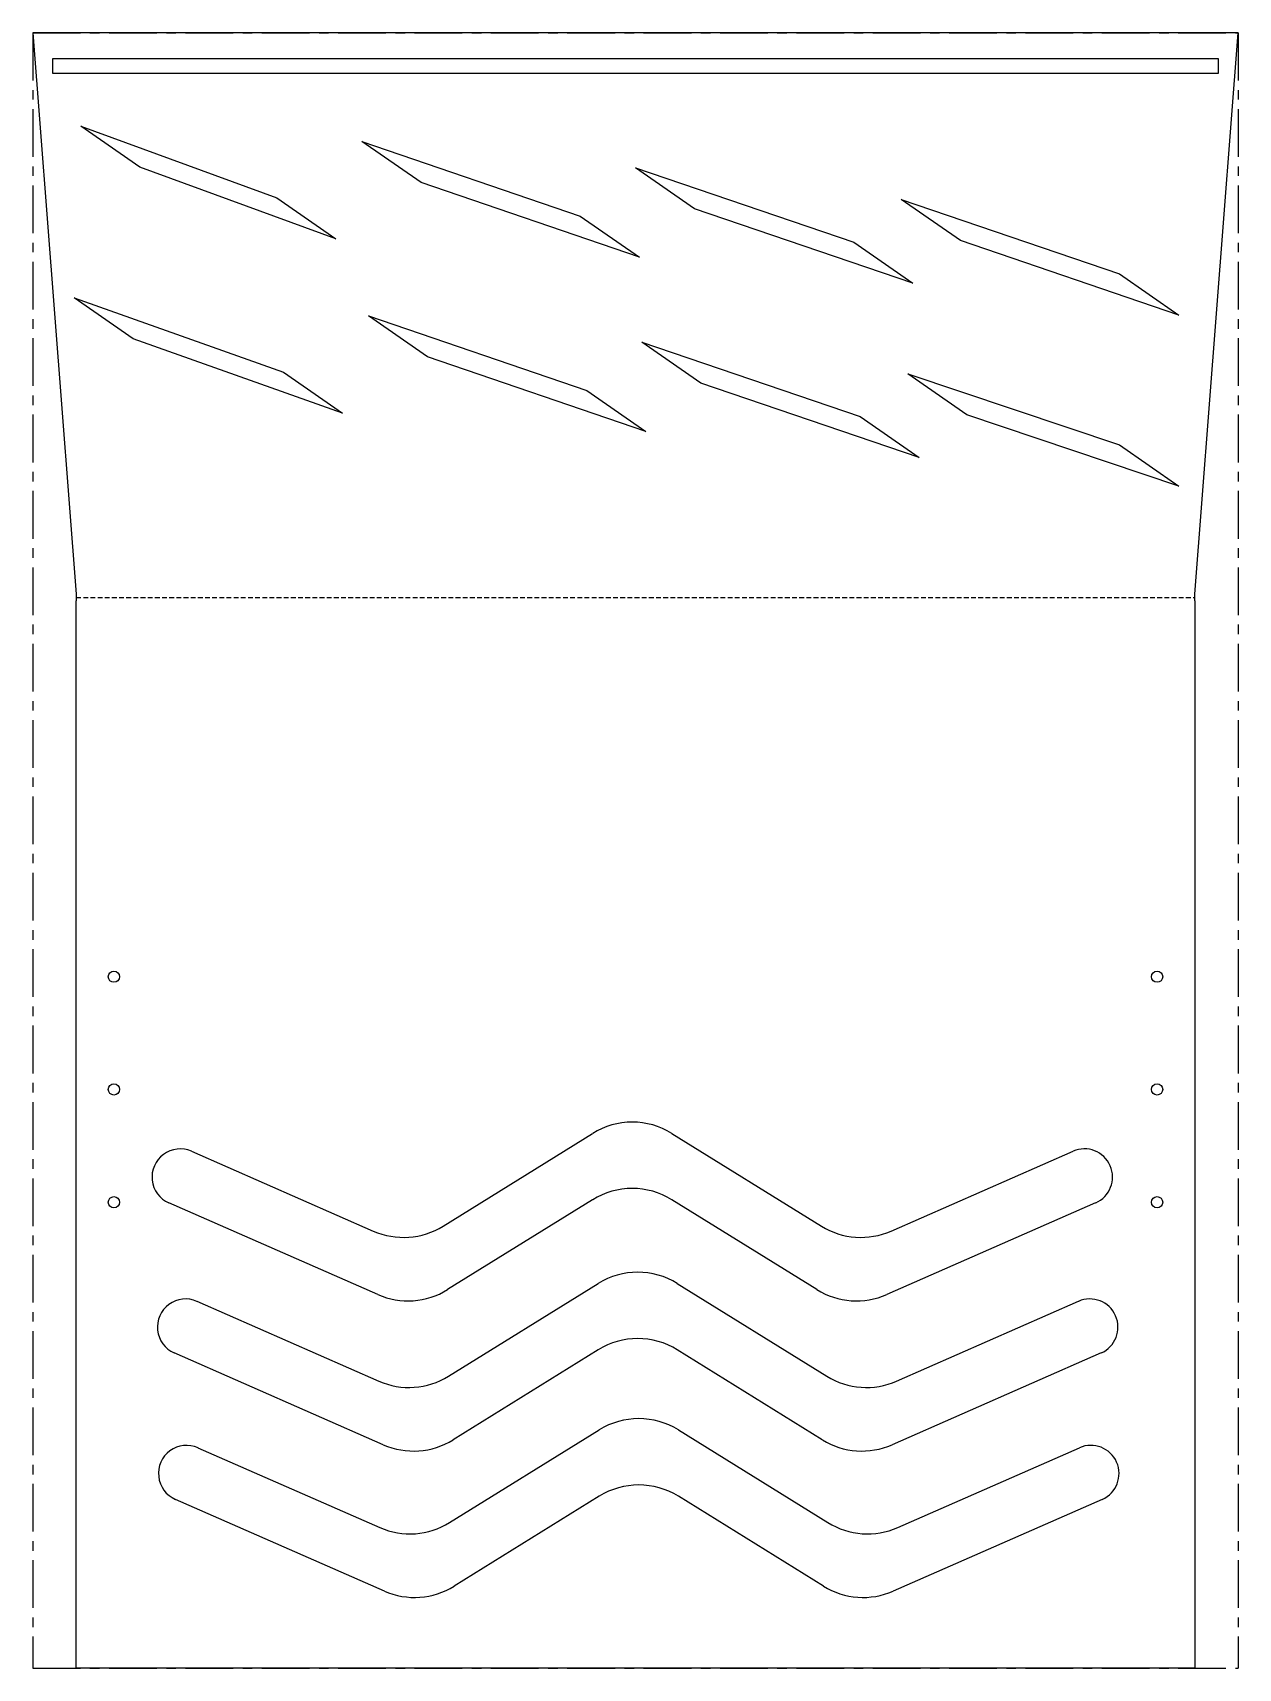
# Model space of a CAD drawing. Header units: millimetres. Extents: x -160 to 160, y -142 to 293.
import ezdxf

# ---------------------------------------------------------------- set-up
doc = ezdxf.new("R2010")
doc.units = ezdxf.units.MM
doc.linetypes.add('CENTERX2', pattern=[20.32, 12.7, -2.54, 2.54, -2.54])
doc.linetypes.add('HIDDEN', pattern=[1.905, 1.27, -0.635])

msp = doc.modelspace()

# ---------------------------------------------------------------- linework, layer by layer
at = {"color": 7, "linetype": 'CENTERX2'}
for p, q in [((-160.39, 293.14), (-160.39, -142)), ((-160.39, 293.14), (160.39, 293.14)), ((160.39, 293.14), (160.39, -142)), ((-160.39, -142), (160.39, -142))]:
    msp.add_line(p, q, dxfattribs=at)
at = {"color": 7, "linetype": 'Continuous', "lineweight": 25}
for p, q in [((160.39, 293.14), (-160.39, 293.14)), ((-160.39, 293.14), (-148.84, 143.8)), ((148.84, 143.8), (160.39, 293.14)), ((-155, 286.28), (155, 286.28)), ((-155, 282.28), (-155, 286.28)), ((155, 286.28), (155, 282.28)), ((155, 282.28), (-155, 282.28)), ((-147.61, 268.32), (-95.42, 249.22)), ((-131.89, 257.39), (-147.61, 268.32)), ((-72.78, 264.18), (-14.7, 244.36)), ((-57.07, 253.25), (-72.78, 264.18)), ((-79.7, 238.28), (-131.89, 257.39)), ((-0.04, 257.23), (58.05, 237.41)), ((15.68, 246.3), (-0.04, 257.23)), ((1.02, 233.43), (-57.07, 253.25)), ((-95.42, 249.22), (-79.7, 238.28)), ((70.73, 248.79), (128.82, 228.97)), ((86.45, 237.86), (70.73, 248.79)), ((-14.7, 244.36), (1.02, 233.43)), ((73.77, 226.48), (15.68, 246.3)), ((58.05, 237.41), (73.77, 226.48)), ((144.54, 218.04), (86.45, 237.86)), ((128.82, 228.97), (144.54, 218.04)), ((-149.36, 222.61), (-93.68, 202.84)), ((-133.64, 211.68), (-149.36, 222.61)), ((-71.04, 217.8), (-12.96, 197.98)), ((-55.33, 206.87), (-71.04, 217.8)), ((-77.96, 191.9), (-133.64, 211.68)), ((1.7, 210.85), (59.79, 191.03)), ((17.42, 199.92), (1.7, 210.85)), ((2.76, 187.05), (-55.33, 206.87)), ((-93.68, 202.84), (-77.96, 191.9)), ((72.47, 202.41), (128.82, 183.48)), ((88.19, 191.48), (72.47, 202.41)), ((-12.96, 197.98), (2.76, 187.05)), ((75.51, 180.1), (17.42, 199.92)), ((144.54, 172.54), (88.19, 191.48)), ((59.79, 191.03), (75.51, 180.1)), ((128.82, 183.48), (144.54, 172.54)), ((-148.84, 143.8), (-148.79, 142)), ((148.79, 142), (148.84, 143.8)), ((-148.79, -142), (-148.79, 142)), ((148.79, 142), (148.79, -142)), ((-51.19, -24.36), (-11.4, 0.3)), ((9.67, 0.3), (49.46, -24.36)), ((-118.14, -4.44), (-69.76, -25.67)), ((68.03, -25.67), (116.41, -4.44)), ((-11.4, -17.35), (-49.99, -41.26)), ((48.26, -41.26), (9.67, -17.35)), ((-68.56, -42.58), (-124.17, -18.17)), ((122.44, -18.17), (66.84, -42.58)), ((-49.74, -64.29), (-9.95, -39.63)), ((11.12, -39.63), (50.91, -64.29)), ((-116.69, -44.37), (-68.31, -65.6)), ((69.48, -65.6), (117.86, -44.37)), ((-67.11, -82.51), (-122.72, -58.11)), ((-9.95, -57.28), (-48.54, -81.2)), ((49.71, -81.2), (11.12, -57.28)), ((123.89, -58.11), (68.29, -82.51)), ((-49.46, -103.24), (-9.67, -78.58)), ((11.4, -78.58), (51.19, -103.24)), ((-116.41, -83.32), (-68.03, -104.56)), ((69.76, -104.56), (118.14, -83.32)), ((-66.83, -121.46), (-122.44, -97.06)), ((-9.67, -96.23), (-48.26, -120.15)), ((49.99, -120.15), (11.4, -96.23)), ((124.17, -97.06), (68.57, -121.46)), ((148.79, -142), (-148.79, -142))]:
    msp.add_line(p, q, dxfattribs=at)
at = {"color": 7, "linetype": 'HIDDEN'}
msp.add_line((-148.82, 142.9), (148.82, 142.9), dxfattribs=at)
at = {"color": 7, "linetype": 'Continuous', "lineweight": 25}
for centre in [(-138.79, 42), (138.79, 42), (-138.79, 12), (138.79, 12), (-138.79, -18), (138.79, -18)]:
    msp.add_circle(centre, 1.5, dxfattribs=at)
for centre, radius, start, end in [((-0.86, -16.7), 20, 58.2127, 121.7873), ((-121.15, -11.31), 7.5, 66.3058, 246.3058), ((119.43, -11.31), 7.5, 293.6942, 113.6942), ((-0.86, -34.35), 20, 58.2127, 121.7873), ((-61.72, -7.36), 20, 246.3058, 301.7873), ((59.99, -7.36), 20, 238.2127, 293.6942), ((0.59, -56.63), 20, 58.2127, 121.7873), ((-60.53, -24.26), 20, 246.3058, 301.7873), ((58.8, -24.26), 20, 238.2127, 293.6942), ((-119.7, -51.24), 7.5, 66.3058, 246.3058), ((120.88, -51.24), 7.5, 293.6942, 113.6942), ((0.59, -74.28), 20, 58.2127, 121.7873), ((-60.27, -47.29), 20, 246.3058, 301.7873), ((61.45, -47.29), 20, 238.2127, 293.6942), ((0.87, -95.58), 20, 58.2127, 121.7873), ((-59.07, -64.2), 20, 246.3058, 301.7873), ((60.25, -64.2), 20, 238.2127, 293.6942), ((-119.42, -90.19), 7.5, 66.3058, 246.3058), ((121.16, -90.19), 7.5, 293.6942, 113.6942), ((0.87, -113.23), 20, 58.2127, 121.7873), ((-59.99, -86.24), 20, 246.3058, 301.7873), ((61.73, -86.24), 20, 238.2127, 293.6942), ((-58.79, -103.15), 20, 246.3058, 301.7873), ((60.53, -103.15), 20, 238.2127, 293.6942)]:
    msp.add_arc(centre, radius, start, end, dxfattribs=at)

doc.saveas('drawing.dxf')
